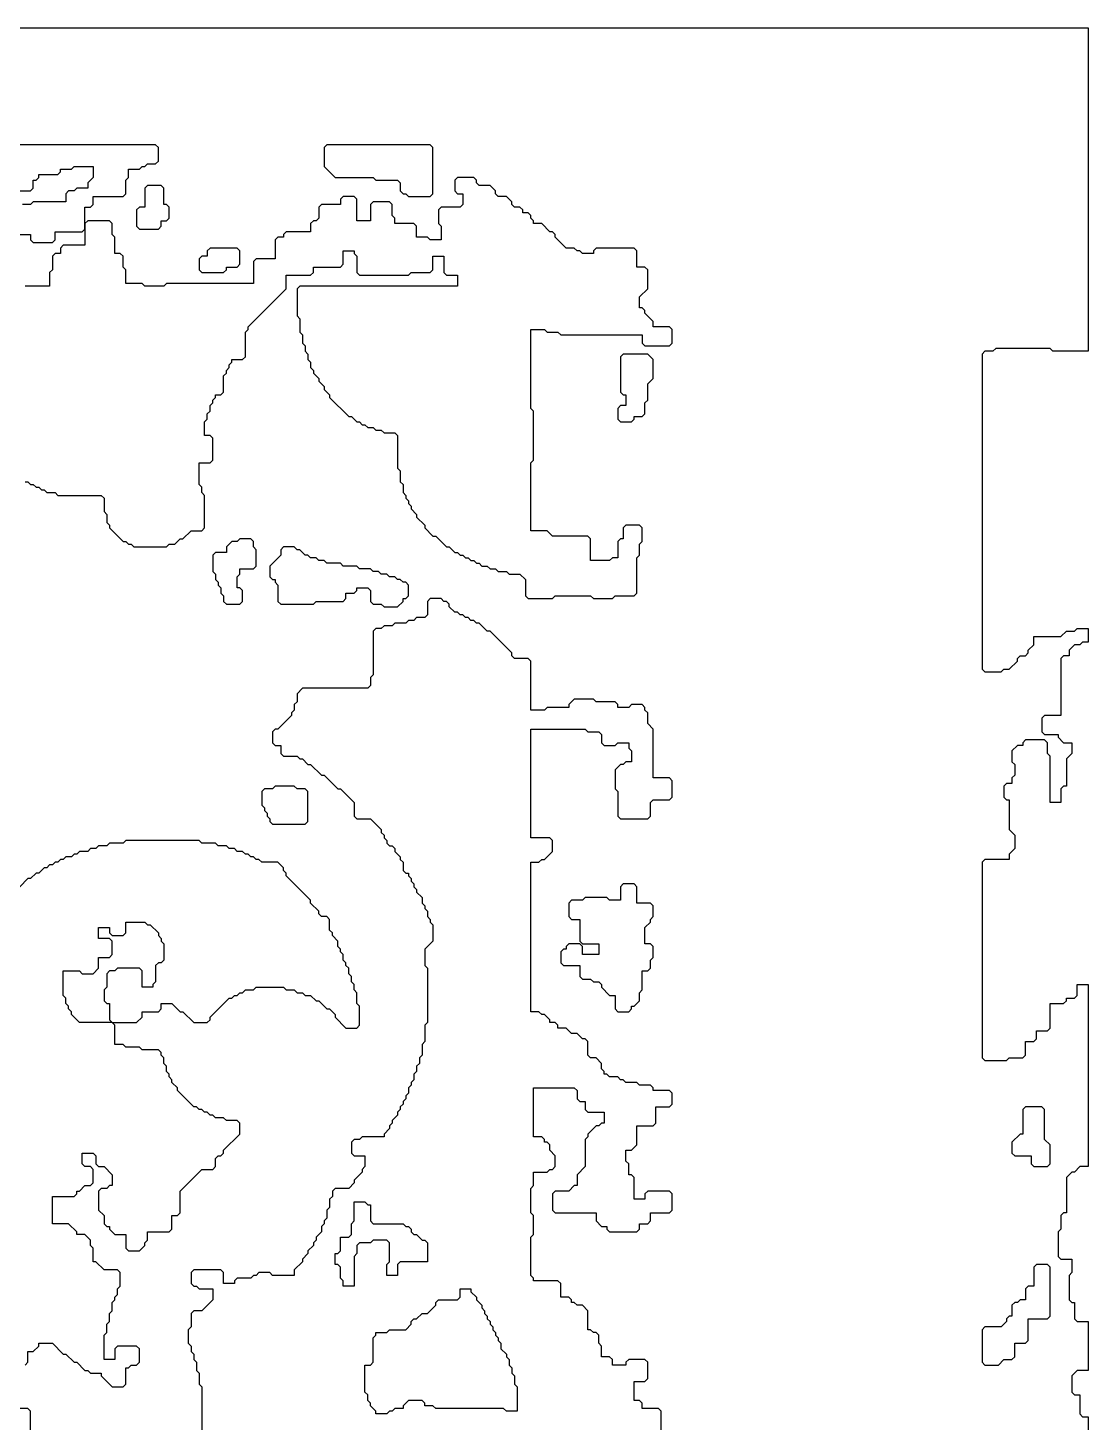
# Model space of a CAD drawing. Header units: metres. Extents: x 0 to 1000, y 0 to 1000.
# Drawn here: x 619 to 1000, y 499 to 1000 of the extents above; entities that cross this region are included whole.
import ezdxf

# ---------------------------------------------------------------- set-up
doc = ezdxf.new("R2010")
doc.units = ezdxf.units.M

msp = doc.modelspace()

# ---------------------------------------------------------------- linework, layer by layer
for points in [[(0, 1000), (1000, 1000), (1000, 883.68), (987.29, 883.68), (986.31, 884.65), (966.76, 884.65), (965.79, 883.68), (962.85, 883.68), (961.88, 882.7), (961.88, 769.31), (962.85, 768.33), (968.72, 768.33), (969.7, 769.31), (971.65, 769.31), (974.58, 772.24), (974.58, 773.22), (975.56, 774.19), (977.52, 774.19), (978.49, 775.17), (978.49, 776.15), (980.45, 778.1), (980.45, 781.04), (990.22, 781.04), (992.18, 782.99), (995.11, 782.99), (996.09, 783.97), (1000, 783.97), (1000, 779.08), (998.04, 779.08), (997.07, 778.1), (995.11, 778.1), (993.16, 776.15), (993.16, 774.19), (991.2, 774.19), (990.22, 773.22), (990.22, 752.69), (984.36, 752.69), (983.38, 751.71), (983.38, 746.82), (984.36, 745.85), (989.25, 745.85), (989.25, 744.87), (991.2, 742.91), (994.13, 742.91), (994.13, 739), (992.18, 737.05), (992.18, 727.27), (991.2, 727.27), (990.22, 726.3), (990.22, 721.41), (986.31, 721.41), (986.31, 738.03), (985.34, 739), (985.34, 742.91), (984.36, 743.89), (977.52, 743.89), (976.54, 742.91), (976.54, 741.94), (974.58, 741.94), (972.63, 739.98), (972.63, 736.07), (973.61, 735.09), (973.61, 731.18), (972.63, 730.21), (972.63, 728.25), (970.67, 728.25), (969.7, 727.27), (969.7, 723.36), (970.67, 722.39), (971.65, 722.39), (971.65, 711.63), (973.61, 709.68), (973.61, 704.79), (971.65, 702.83), (971.65, 700.88), (962.85, 700.88), (961.88, 699.9), (961.88, 629.52), (962.85, 628.54), (970.67, 628.54), (971.65, 629.52), (976.54, 629.52), (977.52, 630.5), (977.52, 635.39), (980.45, 635.39), (981.43, 636.36), (981.43, 639.3), (985.34, 639.3), (986.31, 640.27), (986.31, 649.07), (991.2, 649.07), (992.18, 650.05), (992.18, 651.03), (995.11, 651.03), (996.09, 652), (996.09, 655.91), (1000, 655.91), (1000, 590.42), (997.07, 590.42), (995.11, 588.47), (994.13, 588.47), (992.18, 586.51), (992.18, 573.8), (991.2, 573.8), (990.22, 572.83), (990.22, 567.94), (989.25, 566.96), (989.25, 558.16), (990.22, 557.18), (994.13, 557.18), (994.13, 552.3), (993.16, 551.32), (993.16, 542.52), (994.13, 541.54), (995.11, 541.54), (995.11, 535.68), (996.09, 534.7), (1000, 534.7), (1000, 517.11), (996.09, 517.11), (994.13, 515.15), (994.13, 509.29), (995.11, 508.31), (997.07, 508.31), (997.07, 501.47), (998.04, 500.49), (1000, 500.49), (1000, 495.6)], [(612.9, 925.71), (619.75, 925.71), (619.75, 923.75), (620.72, 922.78), (627.57, 922.78), (628.54, 923.75), (628.54, 926.69), (638.32, 926.69), (639.3, 927.66), (639.3, 935.48), (641.25, 935.48), (642.23, 936.46), (642.23, 939.39), (652.98, 939.39), (653.96, 940.37), (653.96, 945.26), (654.94, 946.24), (654.94, 949.17), (658.85, 949.17), (659.82, 950.15), (660.8, 950.15), (661.78, 951.12), (664.71, 951.12), (665.69, 952.1), (665.69, 956.99), (664.71, 957.97), (575.76, 957.97)], [(612.9, 941.35), (619.75, 941.35), (620.72, 942.33), (620.72, 945.26), (621.7, 945.26), (622.68, 946.24), (622.68, 947.21), (629.52, 947.21), (630.5, 948.19), (630.5, 949.17), (634.41, 949.17), (635.39, 950.15), (642.23, 950.15), (642.23, 946.24), (640.27, 944.28), (640.27, 942.33), (636.36, 942.33), (635.39, 941.35), (633.43, 941.35), (632.45, 940.37), (632.45, 937.44), (620.72, 937.44), (619.75, 936.46), (616.81, 936.46)], [(617.79, 836.75), (618.77, 836.75), (619.75, 835.78), (620.72, 835.78), (621.7, 834.8), (622.68, 834.8), (623.66, 833.82), (624.63, 833.82), (625.61, 832.84), (628.54, 832.84), (629.52, 831.87), (645.16, 831.87), (646.14, 830.89), (646.14, 826), (647.12, 825.02), (647.12, 822.09), (648.09, 821.11), (648.09, 820.14), (652.98, 815.25), (653.96, 815.25), (654.94, 814.27), (655.91, 814.27), (656.89, 813.29), (668.62, 813.29), (669.6, 814.27), (671.55, 814.27), (673.51, 816.23), (674.49, 816.23), (677.42, 819.16), (681.33, 819.16), (682.31, 820.14), (682.31, 831.87), (681.33, 832.84), (681.33, 834.8), (680.35, 835.78), (680.35, 843.6), (684.26, 843.6), (685.24, 844.57), (685.24, 852.39), (684.26, 853.37), (682.31, 853.37), (682.31, 858.26), (683.28, 859.24), (683.28, 861.19), (684.26, 862.17), (684.26, 864.13), (685.24, 865.1), (685.24, 866.08), (686.22, 867.06), (686.22, 868.04), (688.17, 868.04), (689.15, 869.01), (689.15, 874.88), (690.13, 875.86), (690.13, 876.83), (691.1, 877.81), (691.1, 878.79), (692.08, 879.77), (692.08, 880.74), (695.99, 880.74), (696.97, 881.72), (696.97, 890.52), (697.95, 891.5), (697.95, 892.47), (711.63, 906.16), (711.63, 911.05), (720.43, 911.05), (721.41, 912.02), (721.41, 913.98), (731.18, 913.98), (732.16, 914.96), (732.16, 919.84), (736.07, 919.84), (736.07, 918.87), (737.05, 917.89), (737.05, 912.02), (738.03, 911.05), (755.62, 911.05), (756.6, 912.02), (763.44, 912.02), (764.42, 913), (764.42, 917.89), (768.33, 917.89), (768.33, 912.02), (769.31, 911.05), (773.22, 911.05), (773.22, 907.14), (716.52, 907.14), (715.54, 906.16), (715.54, 896.38), (716.52, 895.41), (716.52, 890.52), (717.5, 889.54), (717.5, 886.61), (718.48, 885.63), (718.48, 883.68), (719.45, 882.7), (719.45, 880.74), (720.43, 879.77), (720.43, 877.81), (721.41, 876.83), (721.41, 875.86), (723.36, 873.9), (723.36, 872.92), (725.32, 870.97), (725.32, 869.99), (727.27, 868.04), (727.27, 867.06), (734.12, 860.22), (735.09, 860.22), (737.05, 858.26), (738.03, 858.26), (739, 857.28), (739.98, 857.28), (740.96, 856.3), (742.91, 856.3), (743.89, 855.33), (745.85, 855.33), (746.82, 854.35), (750.73, 854.35), (751.71, 853.37), (751.71, 841.64), (752.69, 840.66), (752.69, 836.75), (753.67, 835.78), (753.67, 832.84), (754.64, 831.87), (754.64, 830.89), (755.62, 829.91), (755.62, 828.93), (756.6, 827.96), (756.6, 826.98), (758.55, 825.02), (758.55, 824.05), (761.49, 821.11), (761.49, 820.14), (764.42, 817.2), (765.4, 817.2), (769.31, 813.29), (770.28, 813.29), (772.24, 811.34), (773.22, 811.34), (774.19, 810.36), (775.17, 810.36), (776.15, 809.38), (777.13, 809.38), (778.1, 808.41), (779.08, 808.41), (780.06, 807.43), (781.04, 807.43), (782.01, 806.45), (783.97, 806.45), (784.95, 805.47), (786.9, 805.47), (787.88, 804.5), (790.81, 804.5), (791.79, 803.52), (795.7, 803.52), (797.65, 801.56), (797.65, 795.7), (798.63, 794.72), (807.43, 794.72), (808.41, 795.7), (821.11, 795.7), (822.09, 794.72), (828.93, 794.72), (829.91, 795.7), (836.75, 795.7), (837.73, 796.68), (837.73, 809.38), (838.71, 810.36), (838.71, 814.27), (839.69, 815.25), (839.69, 820.14), (838.71, 821.11), (833.82, 821.11), (832.84, 820.14), (832.84, 816.23), (831.87, 816.23), (830.89, 815.25), (830.89, 809.38), (828.93, 809.38), (827.96, 808.41), (821.11, 808.41), (821.11, 816.23), (820.14, 817.2), (807.43, 817.2), (805.47, 819.16), (799.61, 819.16), (799.61, 843.6), (800.59, 844.57), (800.59, 862.17), (799.61, 863.15), (799.61, 891.5), (804.5, 891.5), (805.47, 890.52), (809.38, 890.52), (810.36, 889.54), (839.69, 889.54), (839.69, 886.61), (840.66, 885.63), (849.46, 885.63), (850.44, 886.61), (850.44, 891.5), (849.46, 892.47), (843.6, 892.47), (843.6, 894.43), (840.66, 897.36), (840.66, 898.34), (839.69, 899.32), (838.71, 899.32), (838.71, 903.23), (841.64, 906.16), (841.64, 913), (840.66, 913.98), (837.73, 913.98), (837.73, 919.84), (836.75, 920.82), (823.07, 920.82), (822.09, 919.84), (822.09, 918.87), (818.18, 918.87), (817.2, 919.84), (816.23, 919.84), (815.25, 920.82), (812.32, 920.82), (808.41, 924.73), (808.41, 925.71), (807.43, 926.69), (806.45, 926.69), (803.52, 929.62), (800.59, 929.62), (800.59, 930.6), (799.61, 931.57), (799.61, 932.55), (798.63, 933.53), (796.68, 933.53), (796.68, 934.51), (795.7, 935.48), (793.74, 935.48), (792.77, 936.46), (792.77, 937.44), (790.81, 939.39), (787.88, 939.39), (786.9, 940.37), (786.9, 941.35), (784.95, 943.3), (781.04, 943.3), (780.06, 944.28), (780.06, 945.26), (779.08, 946.24), (773.22, 946.24), (772.24, 945.26), (772.24, 941.35), (773.22, 940.37), (775.17, 940.37), (775.17, 936.46), (774.19, 935.48), (767.35, 935.48), (766.37, 934.51), (766.37, 929.62), (767.35, 928.64), (767.35, 923.75), (763.44, 923.75), (762.46, 924.73), (758.55, 924.73), (758.55, 928.64), (757.58, 929.62), (750.73, 929.62), (750.73, 931.57), (749.76, 932.55), (749.76, 936.46), (748.78, 937.44), (742.91, 937.44), (741.94, 936.46), (741.94, 930.6), (737.05, 930.6), (737.05, 938.42), (736.07, 939.39), (732.16, 939.39), (731.18, 938.42), (731.18, 936.46), (724.34, 936.46), (723.36, 935.48), (723.36, 931.57), (722.39, 930.6), (721.41, 930.6), (720.43, 929.62), (720.43, 926.69), (711.63, 926.69), (710.65, 925.71), (710.65, 924.73), (708.7, 924.73), (707.72, 923.75), (707.72, 916.91), (700.88, 916.91), (699.9, 915.93), (699.9, 908.11), (668.62, 908.11), (667.64, 907.14), (660.8, 907.14), (659.82, 908.11), (653.96, 908.11), (653.96, 913), (652.98, 913.98), (652.98, 917.89), (652, 918.87), (650.05, 918.87), (650.05, 924.73), (649.07, 925.71), (649.07, 929.62), (648.09, 930.6), (640.27, 930.6), (639.3, 929.62), (639.3, 921.8), (631.48, 921.8), (630.5, 920.82), (630.5, 918.87), (628.54, 918.87), (627.57, 917.89), (627.57, 913), (626.59, 912.02), (626.59, 907.14), (617.79, 907.14)], [(846.53, 495.6), (846.53, 502.44), (845.55, 503.42), (839.69, 503.42), (839.69, 505.38), (838.71, 506.35), (836.75, 506.35), (836.75, 513.2), (840.66, 513.2), (841.64, 514.17), (841.64, 520.04), (840.66, 521.02), (834.8, 521.02), (833.82, 520.04), (833.82, 519.06), (828.93, 519.06), (828.93, 521.02), (827.96, 521.99), (825.02, 521.99), (825.02, 525.9), (824.05, 526.88), (824.05, 529.81), (823.07, 530.79), (822.09, 530.79), (821.11, 531.77), (820.14, 531.77), (820.14, 538.61), (818.18, 540.57), (816.23, 540.57), (815.25, 541.54), (814.27, 541.54), (814.27, 542.52), (813.29, 543.5), (810.36, 543.5), (810.36, 548.39), (809.38, 549.36), (800.59, 549.36), (800.59, 550.34), (799.61, 551.32), (799.61, 565), (800.59, 565.98), (800.59, 572.83), (799.61, 573.8), (799.61, 582.6), (800.59, 583.58), (800.59, 588.47), (805.47, 588.47), (806.45, 589.44), (807.43, 589.44), (808.41, 590.42), (808.41, 594.33), (806.45, 596.29), (806.45, 598.24), (805.47, 599.22), (804.5, 599.22), (804.5, 600.2), (803.52, 601.17), (800.59, 601.17), (800.59, 618.77), (815.25, 618.77), (816.23, 617.79), (816.23, 614.86), (817.2, 613.88), (819.16, 613.88), (819.16, 610.95), (820.14, 609.97), (826, 609.97), (826, 606.06), (825.02, 606.06), (824.05, 605.08), (823.07, 605.08), (820.14, 602.15), (820.14, 601.17), (819.16, 600.2), (819.16, 590.42), (816.23, 587.49), (816.23, 583.58), (815.25, 583.58), (813.29, 581.62), (808.41, 581.62), (807.43, 580.65), (807.43, 574.78), (808.41, 573.8), (823.07, 573.8), (823.07, 570.87), (825.02, 568.91), (826.98, 568.91), (826.98, 567.94), (827.96, 566.96), (837.73, 566.96), (838.71, 567.94), (838.71, 569.89), (841.64, 569.89), (842.62, 570.87), (842.62, 573.8), (849.46, 573.8), (850.44, 574.78), (850.44, 580.65), (849.46, 581.62), (841.64, 581.62), (840.66, 580.65), (840.66, 578.69), (836.75, 578.69), (836.75, 586.51), (835.78, 587.49), (834.8, 587.49), (834.8, 591.4), (833.82, 592.38), (833.82, 596.29), (835.78, 596.29), (837.73, 598.24), (837.73, 605.08), (843.6, 605.08), (844.57, 606.06), (844.57, 611.93), (849.46, 611.93), (850.44, 612.9), (850.44, 616.81), (849.46, 617.79), (843.6, 617.79), (843.6, 618.77), (842.62, 619.75), (838.71, 619.75), (837.73, 620.72), (833.82, 620.72), (832.84, 621.7), (831.87, 621.7), (830.89, 622.68), (827.96, 622.68), (826.98, 623.66), (826, 623.66), (826, 624.63), (825.02, 625.61), (825.02, 627.57), (823.07, 629.52), (821.11, 629.52), (820.14, 630.5), (820.14, 635.39), (819.16, 636.36), (818.18, 636.36), (816.23, 638.32), (814.27, 638.32), (812.32, 640.27), (809.38, 640.27), (809.38, 641.25), (808.41, 642.23), (806.45, 642.23), (806.45, 643.21), (804.5, 645.16), (803.52, 645.16), (802.54, 646.14), (799.61, 646.14), (799.61, 699.9), (802.54, 699.9), (803.52, 700.88), (804.5, 700.88), (807.43, 703.81), (807.43, 707.72), (806.45, 708.7), (799.61, 708.7), (799.61, 747.8), (819.16, 747.8), (820.14, 746.82), (824.05, 746.82), (825.02, 745.85), (825.02, 742.91), (826, 741.94), (829.91, 741.94), (830.89, 742.91), (834.8, 742.91), (834.8, 740.96), (835.78, 739.98), (835.78, 736.07), (833.82, 736.07), (832.84, 735.09), (831.87, 735.09), (829.91, 733.14), (829.91, 726.3), (830.89, 725.32), (830.89, 716.52), (831.87, 715.54), (841.64, 715.54), (842.62, 716.52), (842.62, 721.41), (843.6, 722.39), (849.46, 722.39), (850.44, 723.36), (850.44, 729.23), (849.46, 730.21), (843.6, 730.21), (843.6, 747.8), (841.64, 749.76), (841.64, 753.67), (840.66, 754.64), (840.66, 755.62), (839.69, 756.6), (835.78, 756.6), (834.8, 755.62), (830.89, 755.62), (830.89, 756.6), (829.91, 757.58), (823.07, 757.58), (822.09, 758.55), (815.25, 758.55), (813.29, 756.6), (813.29, 755.62), (805.47, 755.62), (804.5, 754.64), (799.61, 754.64), (799.61, 772.24), (798.63, 773.22), (793.74, 773.22), (792.77, 774.19), (792.77, 775.17), (784.95, 782.99), (783.97, 782.99), (781.04, 785.92), (780.06, 785.92), (779.08, 786.9), (778.1, 786.9), (777.13, 787.88), (776.15, 787.88), (775.17, 788.86), (774.19, 788.86), (773.22, 789.83), (772.24, 789.83), (770.28, 791.79), (770.28, 792.77), (769.31, 793.74), (768.33, 793.74), (767.35, 794.72), (763.44, 794.72), (762.46, 793.74), (762.46, 788.86), (761.49, 787.88), (758.55, 787.88), (757.58, 786.9), (755.62, 786.9), (754.64, 785.92), (750.73, 785.92), (749.76, 784.95), (746.82, 784.95), (745.85, 783.97), (743.89, 783.97), (742.91, 782.99), (742.91, 767.35), (741.94, 766.37), (741.94, 763.44), (740.96, 762.46), (717.5, 762.46), (715.54, 760.51), (715.54, 757.58), (714.57, 756.6), (714.57, 754.64), (713.59, 753.67), (713.59, 752.69), (708.7, 747.8), (707.72, 747.8), (706.74, 746.82), (706.74, 742.91), (707.72, 741.94), (709.68, 741.94), (709.68, 739), (710.65, 738.03), (715.54, 738.03), (716.52, 737.05), (717.5, 737.05), (719.45, 735.09), (720.43, 735.09), (724.34, 731.18), (725.32, 731.18), (730.21, 726.3), (731.18, 726.3), (736.07, 721.41), (736.07, 716.52), (737.05, 715.54), (741.94, 715.54), (745.85, 711.63), (745.85, 710.65), (746.82, 709.68), (746.82, 708.7), (747.8, 707.72), (747.8, 706.74), (748.78, 705.77), (749.76, 705.77), (750.73, 704.79), (750.73, 703.81), (752.69, 701.86), (752.69, 700.88), (753.67, 699.9), (753.67, 696.97), (754.64, 695.99), (755.62, 695.99), (755.62, 695.01), (756.6, 694.04), (756.6, 693.06), (757.58, 692.08), (757.58, 691.1), (758.55, 690.13), (758.55, 689.15), (760.51, 687.19), (760.51, 685.24), (761.49, 684.26), (761.49, 683.28), (762.46, 682.31), (762.46, 680.35), (763.44, 679.37), (763.44, 678.4), (764.42, 677.42), (764.42, 671.55), (761.49, 668.62), (761.49, 662.76), (762.46, 661.78), (762.46, 642.23), (761.49, 641.25), (761.49, 635.39), (760.51, 634.41), (760.51, 630.5), (759.53, 629.52), (759.53, 627.57), (758.55, 626.59), (758.55, 624.63), (757.58, 623.66), (757.58, 621.7), (756.6, 620.72), (756.6, 619.75), (755.62, 618.77), (755.62, 616.81), (754.64, 615.84), (754.64, 614.86), (753.67, 613.88), (753.67, 612.9), (752.69, 611.93), (752.69, 610.95), (751.71, 609.97), (751.71, 608.99), (749.76, 607.04), (749.76, 606.06), (748.78, 605.08), (748.78, 604.11), (746.82, 602.15), (746.82, 601.17), (739, 601.17), (738.03, 600.2), (736.07, 600.2), (735.09, 599.22), (735.09, 595.31), (736.07, 594.33), (739.98, 594.33), (739.98, 590.42), (739, 589.44), (739, 588.47), (736.07, 585.53), (736.07, 584.56), (734.12, 582.6), (729.23, 582.6), (728.25, 581.62), (728.25, 579.67), (727.27, 578.69), (727.27, 575.76), (726.3, 574.78), (726.3, 571.85), (725.32, 570.87), (725.32, 569.89), (724.34, 568.91), (724.34, 566.96), (722.39, 565), (722.39, 564.03), (721.41, 563.05), (721.41, 562.07), (719.45, 560.12), (719.45, 559.14), (717.5, 557.18), (717.5, 556.21), (714.57, 553.27), (714.57, 551.32), (706.74, 551.32), (705.77, 552.3), (701.86, 552.3), (700.88, 551.32), (699.9, 551.32), (698.92, 550.34), (694.04, 550.34), (693.06, 549.36), (693.06, 548.39), (689.15, 548.39), (689.15, 552.3), (688.17, 553.27), (678.4, 553.27), (677.42, 552.3), (677.42, 548.39), (678.4, 547.41), (679.37, 547.41), (680.35, 546.43), (685.24, 546.43), (685.24, 542.52), (681.33, 538.61), (678.4, 538.61), (677.42, 537.63), (677.42, 532.75), (676.44, 531.77), (676.44, 526.88), (677.42, 525.9), (677.42, 523.95), (678.4, 522.97), (678.4, 521.02), (679.37, 520.04), (679.37, 517.11), (680.35, 516.13), (680.35, 512.22), (681.33, 511.24), (681.33, 488.76)], [(617.79, 519.06), (618.77, 520.04), (618.77, 523.95), (620.72, 523.95), (622.68, 525.9), (622.68, 526.88), (627.57, 526.88), (631.48, 522.97), (632.45, 522.97), (635.39, 520.04), (636.36, 520.04), (639.3, 517.11), (640.27, 517.11), (641.25, 516.13), (645.16, 516.13), (645.16, 515.15), (649.07, 511.24), (652.98, 511.24), (653.96, 512.22), (653.96, 518.08), (654.94, 518.08), (655.91, 519.06), (657.87, 519.06), (658.85, 520.04), (658.85, 524.93), (657.87, 525.9), (651.03, 525.9), (650.05, 524.93), (650.05, 521.02), (646.14, 521.02), (646.14, 529.81), (647.12, 530.79), (647.12, 533.72), (648.09, 534.7), (648.09, 537.63), (649.07, 538.61), (649.07, 541.54), (650.05, 542.52), (650.05, 543.5), (651.03, 544.48), (651.03, 546.43), (652, 547.41), (652, 552.3), (651.03, 553.27), (646.14, 553.27), (643.21, 556.21), (642.23, 556.21), (642.23, 561.09), (641.25, 562.07), (641.25, 564.03), (639.3, 565.98), (636.36, 565.98), (636.36, 566.96), (633.43, 569.89), (627.57, 569.89), (627.57, 579.67), (635.39, 579.67), (636.36, 580.65), (636.36, 581.62), (637.34, 581.62), (639.3, 583.58), (641.25, 583.58), (642.23, 584.56), (642.23, 589.44), (641.25, 590.42), (639.3, 590.42), (638.32, 591.4), (638.32, 595.31), (642.23, 595.31), (643.21, 594.33), (643.21, 591.4), (644.18, 590.42), (646.14, 590.42), (649.07, 587.49), (649.07, 583.58), (648.09, 583.58), (647.12, 582.6), (645.16, 582.6), (644.18, 581.62), (644.18, 574.78), (646.14, 572.83), (646.14, 569.89), (647.12, 568.91), (648.09, 568.91), (648.09, 567.94), (650.05, 565.98), (653.96, 565.98), (653.96, 561.09), (654.94, 560.12), (658.85, 560.12), (660.8, 562.07), (660.8, 563.05), (661.78, 564.03), (661.78, 566.96), (669.6, 566.96), (670.58, 567.94), (670.58, 572.83), (672.53, 572.83), (673.51, 573.8), (673.51, 581.62), (681.33, 589.44), (685.24, 589.44), (686.22, 590.42), (686.22, 593.35), (687.19, 594.33), (688.17, 594.33), (689.15, 595.31), (689.15, 596.29), (695.01, 602.15), (695.01, 606.06), (694.04, 607.04), (690.13, 607.04), (689.15, 608.02), (686.22, 608.02), (685.24, 608.99), (684.26, 608.99), (683.28, 609.97), (682.31, 609.97), (681.33, 610.95), (680.35, 610.95), (679.37, 611.93), (678.4, 611.93), (672.53, 617.79), (672.53, 618.77), (670.58, 620.72), (670.58, 621.7), (669.6, 622.68), (669.6, 623.66), (668.62, 624.63), (668.62, 626.59), (667.64, 627.57), (667.64, 629.52), (666.67, 630.5), (666.67, 631.48), (665.69, 632.45), (659.82, 632.45), (658.85, 633.43), (653.96, 633.43), (652.98, 634.41), (650.05, 634.41), (650.05, 641.25), (649.07, 642.23), (637.34, 642.23), (634.41, 645.16), (634.41, 646.14), (633.43, 647.12), (633.43, 648.09), (632.45, 649.07), (632.45, 651.03), (631.48, 652), (631.48, 660.8), (637.34, 660.8), (638.32, 659.82), (642.23, 659.82), (644.18, 661.78), (644.18, 665.69), (648.09, 665.69), (649.07, 666.67), (649.07, 671.55), (648.09, 672.53), (644.18, 672.53), (644.18, 676.44), (648.09, 676.44), (648.09, 674.49), (649.07, 673.51), (652.98, 673.51), (653.96, 674.49), (653.96, 678.4), (660.8, 678.4), (661.78, 677.42), (662.76, 677.42), (665.69, 674.49), (665.69, 673.51), (666.67, 672.53), (666.67, 671.55), (667.64, 670.58), (667.64, 664.71), (666.67, 663.73), (665.69, 663.73), (664.71, 662.76), (664.71, 656.89), (663.73, 655.91), (663.73, 654.94), (659.82, 654.94), (659.82, 660.8), (658.85, 661.78), (651.03, 661.78), (650.05, 660.8), (648.09, 660.8), (647.12, 659.82), (647.12, 654.94), (646.14, 653.96), (646.14, 650.05), (647.12, 649.07), (648.09, 649.07), (648.09, 643.21), (649.07, 642.23), (657.87, 642.23), (659.82, 644.18), (659.82, 646.14), (665.69, 646.14), (666.67, 647.12), (666.67, 649.07), (670.58, 649.07), (673.51, 646.14), (674.49, 646.14), (678.4, 642.23), (683.28, 642.23), (684.26, 643.21), (684.26, 644.18), (691.1, 651.03), (692.08, 651.03), (693.06, 652), (694.04, 652), (695.01, 652.98), (695.99, 652.98), (696.97, 653.96), (699.9, 653.96), (700.88, 654.94), (710.65, 654.94), (711.63, 653.96), (714.57, 653.96), (715.54, 652.98), (717.5, 652.98), (718.48, 652), (720.43, 652), (722.39, 650.05), (723.36, 650.05), (726.3, 647.12), (727.27, 647.12), (729.23, 645.16), (729.23, 644.18), (733.14, 640.27), (737.05, 640.27), (738.03, 641.25), (738.03, 648.09), (737.05, 649.07), (737.05, 652.98), (736.07, 653.96), (736.07, 655.91), (735.09, 656.89), (735.09, 658.85), (734.12, 659.82), (734.12, 661.78), (733.14, 662.76), (733.14, 663.73), (732.16, 664.71), (732.16, 666.67), (731.18, 667.64), (731.18, 668.62), (730.21, 669.6), (730.21, 671.55), (728.25, 673.51), (728.25, 674.49), (727.27, 675.46), (727.27, 679.37), (726.3, 680.35), (724.34, 680.35), (723.36, 681.33), (723.36, 682.31), (720.43, 685.24), (720.43, 686.22), (711.63, 695.01), (711.63, 695.99), (710.65, 696.97), (710.65, 697.95), (708.7, 699.9), (702.83, 699.9), (701.86, 700.88), (700.88, 700.88), (699.9, 701.86), (698.92, 701.86), (697.95, 702.83), (696.97, 702.83), (695.99, 703.81), (694.04, 703.81), (693.06, 704.79), (691.1, 704.79), (690.13, 705.77), (687.19, 705.77), (686.22, 706.74), (681.33, 706.74), (680.35, 707.72), (653.96, 707.72), (652.98, 706.74), (648.09, 706.74), (647.12, 705.77), (644.18, 705.77), (643.21, 704.79), (641.25, 704.79), (640.27, 703.81), (637.34, 703.81), (636.36, 702.83), (635.39, 702.83), (634.41, 701.86), (632.45, 701.86), (631.48, 700.88), (630.5, 700.88), (629.52, 699.9), (628.54, 699.9), (627.57, 698.92), (626.59, 698.92), (625.61, 697.95), (624.63, 697.95), (622.68, 695.99), (621.7, 695.99), (619.75, 694.04), (618.77, 694.04), (615.84, 691.1)], [(617.79, 494.62), (618.77, 494.62), (619.75, 495.6), (619.75, 502.44), (618.77, 503.42), (615.84, 503.42)]]:
    msp.add_lwpolyline(points)
for points in [[(754.64, 940.37), (755.62, 939.39), (763.44, 939.39), (764.42, 940.37), (764.42, 956.99), (763.44, 957.97), (726.3, 957.97), (725.32, 956.99), (725.32, 950.15), (729.23, 946.24), (742.91, 946.24), (743.89, 945.26), (751.71, 945.26), (752.69, 944.28), (752.69, 941.35), (753.67, 940.37)], [(657.87, 928.64), (658.85, 927.66), (665.69, 927.66), (666.67, 928.64), (666.67, 930.6), (668.62, 930.6), (669.6, 931.57), (669.6, 935.48), (668.62, 936.46), (667.64, 936.46), (667.64, 942.33), (666.67, 943.3), (661.78, 943.3), (660.8, 942.33), (660.8, 935.48), (658.85, 935.48), (657.87, 934.51)], [(680.35, 913), (681.33, 912.02), (689.15, 912.02), (690.13, 913), (690.13, 913.98), (694.04, 913.98), (695.01, 914.96), (695.01, 919.84), (694.04, 920.82), (684.26, 920.82), (683.28, 919.84), (683.28, 917.89), (681.33, 917.89), (680.35, 916.91)], [(830.89, 859.24), (831.87, 858.26), (835.78, 858.26), (836.75, 859.24), (836.75, 860.22), (839.69, 860.22), (840.66, 861.19), (840.66, 865.1), (841.64, 866.08), (841.64, 871.95), (843.6, 873.9), (843.6, 880.74), (841.64, 882.7), (832.84, 882.7), (831.87, 881.72), (831.87, 869.01), (832.84, 868.04), (833.82, 868.04), (833.82, 864.13), (831.87, 864.13), (830.89, 863.15)], [(689.15, 793.74), (690.13, 792.77), (695.01, 792.77), (695.99, 793.74), (695.99, 797.65), (695.01, 798.63), (694.04, 798.63), (694.04, 802.54), (695.01, 803.52), (695.01, 805.47), (699.9, 805.47), (700.88, 806.45), (700.88, 812.32), (699.9, 813.29), (699.9, 815.25), (698.92, 816.23), (695.01, 816.23), (694.04, 815.25), (692.08, 815.25), (690.13, 813.29), (690.13, 811.34), (686.22, 811.34), (685.24, 810.36), (685.24, 804.5), (686.22, 803.52), (686.22, 801.56), (687.19, 800.59), (687.19, 799.61), (688.17, 798.63), (688.17, 796.68), (689.15, 795.7)], [(745.85, 792.77), (746.82, 791.79), (751.71, 791.79), (753.67, 793.74), (753.67, 794.72), (754.64, 794.72), (755.62, 795.7), (755.62, 799.61), (754.64, 800.59), (753.67, 800.59), (752.69, 801.56), (751.71, 801.56), (750.73, 802.54), (748.78, 802.54), (747.8, 803.52), (745.85, 803.52), (744.87, 804.5), (742.91, 804.5), (741.94, 805.47), (738.03, 805.47), (737.05, 806.45), (732.16, 806.45), (731.18, 807.43), (726.3, 807.43), (725.32, 808.41), (723.36, 808.41), (722.39, 809.38), (720.43, 809.38), (719.45, 810.36), (718.48, 810.36), (716.52, 812.32), (715.54, 812.32), (714.57, 813.29), (710.65, 813.29), (709.68, 812.32), (709.68, 810.36), (705.77, 806.45), (705.77, 802.54), (706.74, 801.56), (707.72, 801.56), (707.72, 800.59), (708.7, 799.61), (708.7, 793.74), (709.68, 792.77), (721.41, 792.77), (722.39, 793.74), (732.16, 793.74), (733.14, 794.72), (733.14, 796.68), (736.07, 796.68), (737.05, 797.65), (737.05, 798.63), (740.96, 798.63), (741.94, 797.65), (741.94, 793.74), (742.91, 792.77)], [(705.77, 714.57), (706.74, 713.59), (718.48, 713.59), (719.45, 714.57), (719.45, 725.32), (718.48, 726.3), (715.54, 726.3), (714.57, 727.27), (707.72, 727.27), (706.74, 726.3), (703.81, 726.3), (702.83, 725.32), (702.83, 720.43), (703.81, 719.45), (703.81, 718.48), (704.79, 717.5), (704.79, 716.52), (705.77, 715.54)], [(829.91, 647.12), (830.89, 646.14), (834.8, 646.14), (835.78, 647.12), (835.78, 648.09), (836.75, 648.09), (838.71, 650.05), (838.71, 652.98), (839.69, 653.96), (839.69, 660.8), (841.64, 660.8), (842.62, 661.78), (842.62, 664.71), (843.6, 665.69), (843.6, 669.6), (842.62, 670.58), (840.66, 670.58), (840.66, 676.44), (842.62, 678.4), (842.62, 679.37), (843.6, 680.35), (843.6, 684.26), (842.62, 685.24), (837.73, 685.24), (837.73, 691.1), (836.75, 692.08), (832.84, 692.08), (831.87, 691.1), (831.87, 686.22), (827.96, 686.22), (826.98, 687.19), (819.16, 687.19), (818.18, 686.22), (814.27, 686.22), (813.29, 685.24), (813.29, 680.35), (814.27, 679.37), (817.2, 679.37), (817.2, 671.55), (818.18, 670.58), (824.05, 670.58), (824.05, 666.67), (818.18, 666.67), (818.18, 669.6), (817.2, 670.58), (813.29, 670.58), (812.32, 669.6), (812.32, 668.62), (811.34, 668.62), (810.36, 667.64), (810.36, 663.73), (811.34, 662.76), (817.2, 662.76), (817.2, 658.85), (818.18, 657.87), (821.11, 657.87), (822.09, 656.89), (824.05, 656.89), (825.02, 655.91), (825.02, 654.94), (827.96, 652), (829.91, 652)], [(979.47, 591.4), (980.45, 590.42), (985.34, 590.42), (986.31, 591.4), (986.31, 598.24), (984.36, 600.2), (984.36, 610.95), (983.38, 611.93), (977.52, 611.93), (976.54, 610.95), (976.54, 602.15), (975.56, 602.15), (972.63, 599.22), (972.63, 595.31), (973.61, 594.33), (979.47, 594.33)], [(732.16, 547.41), (732.16, 549.36), (731.18, 550.34), (731.18, 554.25), (730.21, 555.23), (729.23, 555.23), (729.23, 559.14), (730.21, 559.14), (731.18, 560.12), (731.18, 565), (734.12, 565), (735.09, 565.98), (735.09, 569.89), (736.07, 570.87), (736.07, 577.71), (739.98, 577.71), (740.96, 576.74), (741.94, 576.74), (741.94, 570.87), (742.91, 569.89), (753.67, 569.89), (754.64, 568.91), (755.62, 568.91), (756.6, 567.94), (756.6, 566.96), (757.58, 565.98), (758.55, 565.98), (760.51, 564.03), (761.49, 564.03), (762.46, 563.05), (762.46, 556.21), (752.69, 556.21), (751.71, 555.23), (751.71, 551.32), (747.8, 551.32), (747.8, 555.23), (748.78, 556.21), (748.78, 563.05), (747.8, 564.03), (742.91, 564.03), (741.94, 563.05), (738.03, 563.05), (737.05, 562.07), (737.05, 559.14), (736.07, 558.16), (736.07, 547.41)], [(961.88, 520.04), (962.85, 519.06), (967.74, 519.06), (969.7, 521.02), (972.63, 521.02), (973.61, 521.99), (973.61, 526.88), (977.52, 526.88), (978.49, 527.86), (978.49, 535.68), (985.34, 535.68), (986.31, 536.66), (986.31, 554.25), (985.34, 555.23), (981.43, 555.23), (980.45, 554.25), (980.45, 547.41), (978.49, 547.41), (977.52, 546.43), (977.52, 542.52), (975.56, 542.52), (974.58, 541.54), (973.61, 541.54), (972.63, 540.57), (972.63, 536.66), (971.65, 536.66), (970.67, 535.68), (970.67, 534.7), (968.72, 532.75), (962.85, 532.75), (961.88, 531.77)], [(743.89, 501.47), (743.89, 502.44), (741.94, 504.4), (741.94, 505.38), (740.96, 506.35), (740.96, 508.31), (739.98, 509.29), (739.98, 519.06), (741.94, 519.06), (742.91, 520.04), (742.91, 528.84), (743.89, 529.81), (743.89, 530.79), (747.8, 530.79), (748.78, 531.77), (754.64, 531.77), (756.6, 533.72), (756.6, 534.7), (757.58, 535.68), (758.55, 535.68), (760.51, 537.63), (762.46, 537.63), (765.4, 540.57), (765.4, 541.54), (766.37, 542.52), (773.22, 542.52), (774.19, 543.5), (774.19, 546.43), (778.1, 546.43), (778.1, 545.45), (780.06, 543.5), (780.06, 542.52), (782.01, 540.57), (782.01, 539.59), (782.99, 538.61), (782.99, 537.63), (783.97, 536.66), (783.97, 535.68), (784.95, 534.7), (784.95, 533.72), (785.92, 532.75), (785.92, 531.77), (786.9, 530.79), (786.9, 529.81), (787.88, 528.84), (787.88, 527.86), (788.86, 526.88), (788.86, 524.93), (790.81, 522.97), (790.81, 521.99), (791.79, 521.02), (791.79, 519.06), (792.77, 518.08), (792.77, 516.13), (793.74, 515.15), (793.74, 512.22), (794.72, 511.24), (794.72, 502.44), (790.81, 502.44), (789.83, 503.42), (765.4, 503.42), (764.42, 504.4), (761.49, 504.4), (761.49, 505.38), (760.51, 506.35), (755.62, 506.35), (753.67, 504.4), (753.67, 503.42), (750.73, 503.42), (749.76, 502.44), (748.78, 502.44), (747.8, 501.47)]]:
    msp.add_lwpolyline(points, close=True)

doc.saveas('drawing.dxf')
